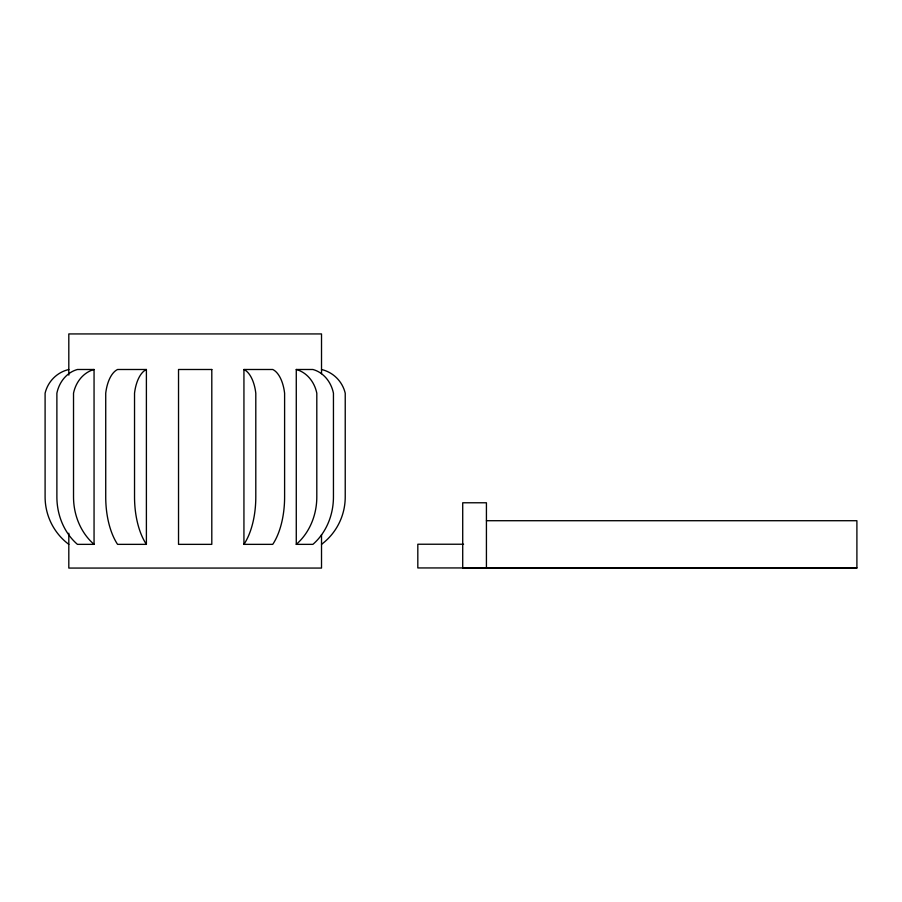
<?xml version="1.0" encoding="UTF-8"?>
<svg xmlns="http://www.w3.org/2000/svg" width="902" height="902" viewBox="0 0 902 902"><rect width="100%" height="100%" fill="white"/><g stroke="black" fill="none" stroke-linecap="round" stroke-linejoin="round"><path stroke-width="1.35" d="M68.811 533.206L68.811 568.068L321.518 568.068L321.518 534.593M94.056 369.493L77.425 369.493A31.897 27.624 90 0 0 56.882 393.204L56.882 496.934A59.273 51.335 90 0 0 77.425 544.357L94.056 544.357L94.056 369.493A31.897 27.624 90 0 0 73.524 393.204L73.524 496.934A59.273 51.335 -90 0 0 94.056 544.357M146.395 369.493L117.576 369.493A31.897 15.954 90 0 0 105.726 393.204L105.726 496.934A59.273 29.642 90 0 0 117.576 544.357L146.395 544.357L146.395 369.493A31.897 15.954 -90 0 0 134.533 393.204L134.533 496.934A59.273 29.642 -90 0 0 146.395 544.357M243.935 369.493L272.742 369.493A31.897 15.954 90 0 1 284.604 393.204L284.604 496.934A59.273 29.642 -90 0 1 272.742 544.357L243.935 544.357L243.935 369.493A31.897 15.954 -90 0 1 255.796 393.204L255.796 496.934A59.273 29.642 -90 0 1 243.935 544.357M296.273 369.493L312.904 369.493A31.897 27.624 -90 0 1 333.447 393.204L333.447 496.934A59.273 51.335 -90 0 1 312.904 544.357L296.273 544.357L296.273 369.493A31.897 27.624 90 0 1 316.805 393.204L316.805 496.934A59.273 51.335 90 0 1 296.273 544.357M486.426 520.713L856.9 520.713L856.9 568.023L462.715 568.034L462.715 502.775L486.426 502.775L486.426 568.034M463.583 544.233L417.818 544.233L417.818 567.944L856.9 567.933M321.518 373.71L321.518 333.932L68.811 333.932L68.811 375.119M68.811 369.493A31.897 31.897 0 0 0 45.1 393.204L45.1 496.934A59.273 59.273 0 0 0 68.811 544.357M321.518 369.493A31.897 31.897 0 0 1 345.229 393.204L345.229 496.934A59.273 59.273 0 0 1 321.518 544.357M211.801 369.493L178.528 369.493L178.528 544.357L211.801 544.357L211.801 369.493"/></g></svg>
